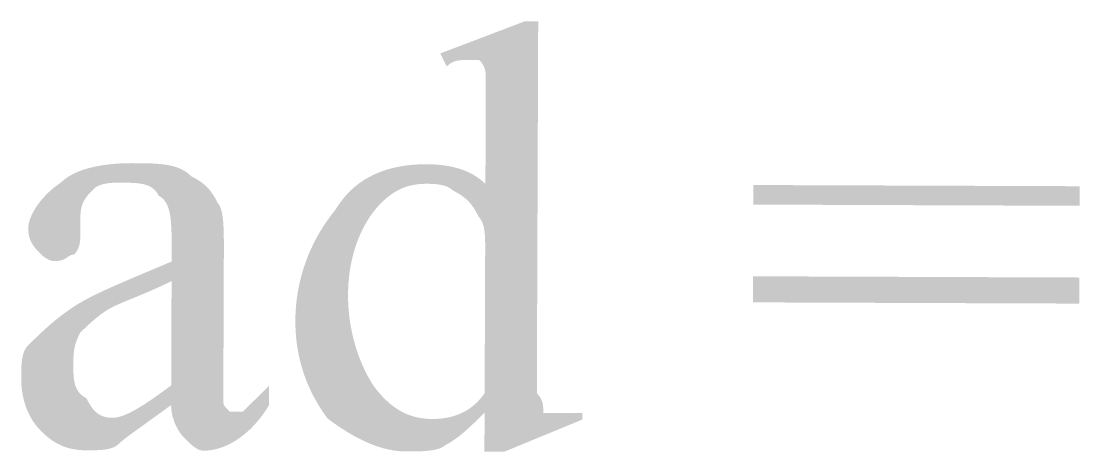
# Model space of a CAD drawing. Header units: millimetres. Extents: x -125 to 146, y -26 to 163.
# Drawn here: x 100.2 to 107.07, y 50.77 to 53.57 of the extents above; entities that cross this region are included whole.
import ezdxf

# ---------------------------------------------------------------- set-up
doc = ezdxf.new("R2010")
doc.units = ezdxf.units.MM
doc.header["$MEASUREMENT"] = 0
doc.layers.get('0').update_dxf_attribs({"color": 255, "linetype": 'CONTINUOUS'})

msp = doc.modelspace()

# ---------------------------------------------------------------- hatches: boundary and pattern name
at = {"true_color": 0x000007}
h = msp.add_hatch(color=7, dxfattribs=at)
h.paths.add_polyline_path([(103.2054, 51.027), (103.1948, 51.0165), (103.1841, 51.006), (103.1735, 50.9955), (103.1629, 50.9851), (103.1523, 50.9747), (103.1416, 50.9644), (103.131, 50.9543), (103.1204, 50.9443), (103.1098, 50.9344), (103.0992, 50.9247), (103.0885, 50.9151), (103.0779, 50.9058), (103.0673, 50.8967), (103.0567, 50.8878), (103.0461, 50.8792), (103.0355, 50.8709), (103.0249, 50.8628), (103.0142, 50.8551), (103.0036, 50.8477), (102.993, 50.8407), (102.9824, 50.834), (102.9718, 50.8277), (102.9612, 50.8218), (102.9506, 50.8163), (102.9449, 50.8113), (102.9383, 50.8066), (102.9309, 50.8024), (102.9229, 50.7986), (102.9142, 50.7951), (102.9049, 50.792), (102.895, 50.7892), (102.8846, 50.7868), (102.8738, 50.7846), (102.8626, 50.7827), (102.8511, 50.7811), (102.8393, 50.7797), (102.8273, 50.7785), (102.8151, 50.7775), (102.8029, 50.7768), (102.7905, 50.7761), (102.7782, 50.7757), (102.7659, 50.7753), (102.7537, 50.7751), (102.7417, 50.775), (102.7299, 50.7749), (102.7184, 50.7749), (102.7072, 50.7749), (102.6964, 50.7749), (102.6753, 50.7754), (102.6541, 50.7768), (102.633, 50.779), (102.6118, 50.7821), (102.5906, 50.786), (102.5695, 50.7906), (102.5483, 50.796), (102.5271, 50.8022), (102.5059, 50.8091), (102.4847, 50.8167), (102.4635, 50.8251), (102.4423, 50.8341), (102.4211, 50.8437), (102.3999, 50.854), (102.3786, 50.865), (102.3574, 50.8765), (102.3361, 50.8887), (102.3148, 50.9013), (102.2935, 50.9146), (102.2721, 50.9284), (102.2508, 50.9427), (102.2294, 50.9575), (102.208, 50.9727), (102.1866, 50.9885), (102.171, 51.0099), (102.1559, 51.0318), (102.1413, 51.0541), (102.1271, 51.0769), (102.1135, 51.1001), (102.1004, 51.1237), (102.0879, 51.1478), (102.0759, 51.1723), (102.0646, 51.1973), (102.0538, 51.2227), (102.0437, 51.2485), (102.0342, 51.2748), (102.0254, 51.3015), (102.0172, 51.3287), (102.0098, 51.3562), (102.003, 51.3843), (101.997, 51.4127), (101.9918, 51.4416), (101.9873, 51.471), (101.9837, 51.5008), (101.9808, 51.531), (101.9788, 51.5616), (101.9776, 51.5927), (101.9773, 51.6243), (101.9778, 51.656), (101.9793, 51.6877), (101.9816, 51.7194), (101.9848, 51.751), (101.9889, 51.7826), (101.9939, 51.814), (101.9998, 51.8454), (102.0065, 51.8766), (102.0142, 51.9076), (102.0227, 51.9385), (102.0322, 51.9692), (102.0425, 51.9997), (102.0537, 52.03), (102.0658, 52.06), (102.0789, 52.0898), (102.0928, 52.1193), (102.1076, 52.1485), (102.1233, 52.1774), (102.1399, 52.2059), (102.1574, 52.2341), (102.1759, 52.2619), (102.1952, 52.2893), (102.2154, 52.3164), (102.2366, 52.343), (102.253, 52.369), (102.2702, 52.3937), (102.2884, 52.4172), (102.3073, 52.4393), (102.327, 52.4601), (102.3475, 52.4797), (102.3688, 52.498), (102.3909, 52.5152), (102.4136, 52.5311), (102.4371, 52.5458), (102.4613, 52.5594), (102.4861, 52.5719), (102.5116, 52.5832), (102.5378, 52.5935), (102.5645, 52.6026), (102.5919, 52.6107), (102.6199, 52.6178), (102.6484, 52.6238), (102.6774, 52.6289), (102.707, 52.6329), (102.7371, 52.636), (102.7677, 52.6382), (102.7988, 52.6394), (102.8303, 52.6398), (102.8513, 52.6395), (102.8718, 52.6387), (102.8918, 52.6375), (102.9115, 52.6359), (102.9306, 52.6339), (102.9494, 52.6314), (102.9677, 52.6284), (102.9855, 52.6251), (103.0029, 52.6213), (103.0199, 52.617), (103.0364, 52.6123), (103.0525, 52.6072), (103.0681, 52.6016), (103.0833, 52.5956), (103.098, 52.5892), (103.1123, 52.5823), (103.1262, 52.5749), (103.1396, 52.5672), (103.1526, 52.559), (103.1651, 52.5503), (103.1772, 52.5412), (103.1889, 52.5317), (103.2001, 52.5217), (103.2109, 52.5113), (103.2121, 52.85), (103.2122, 52.871), (103.2123, 52.8914), (103.2123, 52.9114), (103.2124, 52.931), (103.2125, 52.9499), (103.2126, 52.9684), (103.2126, 52.9863), (103.2127, 53.0037), (103.2127, 53.0204), (103.2128, 53.0366), (103.2129, 53.0521), (103.2129, 53.067), (103.213, 53.0812), (103.213, 53.0947), (103.2131, 53.1076), (103.2131, 53.1197), (103.2132, 53.1311), (103.2132, 53.1417), (103.2132, 53.1516), (103.2133, 53.1606), (103.2133, 53.1689), (103.2133, 53.1764), (103.2133, 53.1829), (103.2134, 53.1887), (103.2134, 53.194), (103.2134, 53.1993), (103.2133, 53.2045), (103.2133, 53.2098), (103.2131, 53.2151), (103.2128, 53.2204), (103.2125, 53.2257), (103.212, 53.231), (103.2113, 53.2363), (103.2105, 53.2416), (103.2095, 53.2469), (103.2083, 53.2522), (103.2069, 53.2575), (103.2052, 53.2628), (103.2033, 53.2681), (103.2011, 53.2734), (103.1987, 53.2787), (103.1959, 53.284), (103.1927, 53.2893), (103.1893, 53.2946), (103.1854, 53.2999), (103.1812, 53.3052), (103.1766, 53.3105), (103.1715, 53.3158), (103.1713, 53.3158), (103.1706, 53.3158), (103.1696, 53.3158), (103.1682, 53.3158), (103.1664, 53.3158), (103.1642, 53.3159), (103.1618, 53.3159), (103.159, 53.3159), (103.1559, 53.3159), (103.1525, 53.3159), (103.1489, 53.3159), (103.145, 53.3159), (103.141, 53.3159), (103.1367, 53.316), (103.1322, 53.316), (103.1276, 53.316), (103.1228, 53.316), (103.1179, 53.316), (103.1129, 53.316), (103.1078, 53.3161), (103.1026, 53.3161), (103.0974, 53.3161), (103.0921, 53.3161), (103.0868, 53.3161), (103.0815, 53.3162), (103.0763, 53.3162), (103.071, 53.3161), (103.0657, 53.316), (103.0604, 53.3159), (103.0551, 53.3156), (103.0498, 53.3152), (103.0445, 53.3147), (103.0392, 53.3141), (103.0339, 53.3133), (103.0286, 53.3123), (103.0233, 53.3111), (103.018, 53.3097), (103.0127, 53.308), (103.0074, 53.3061), (103.0021, 53.3039), (102.9968, 53.3014), (102.9915, 53.2986), (102.9862, 53.2955), (102.9809, 53.292), (102.9756, 53.2882), (102.9703, 53.284), (102.965, 53.2793), (102.9597, 53.2743), (102.9177, 53.3591), (103.4688, 53.5687), (103.5534, 53.5684), (103.5459, 51.5338), (103.5458, 51.5078), (103.5457, 51.4826), (103.5456, 51.4584), (103.5456, 51.435), (103.5455, 51.4125), (103.5454, 51.3909), (103.5453, 51.3702), (103.5452, 51.3503), (103.5452, 51.3314), (103.5451, 51.3133), (103.545, 51.2961), (103.545, 51.2798), (103.5449, 51.2644), (103.5449, 51.2498), (103.5448, 51.2361), (103.5448, 51.2233), (103.5447, 51.2114), (103.5447, 51.2004), (103.5446, 51.1903), (103.5446, 51.181), (103.5446, 51.1726), (103.5446, 51.1651), (103.5445, 51.1585), (103.5445, 51.1528), (103.5496, 51.1475), (103.5542, 51.1422), (103.5584, 51.1369), (103.5623, 51.1316), (103.5657, 51.1263), (103.5689, 51.1209), (103.5717, 51.1156), (103.5741, 51.1103), (103.5763, 51.105), (103.5782, 51.0997), (103.5799, 51.0944), (103.5813, 51.0892), (103.5825, 51.0839), (103.5835, 51.0786), (103.5843, 51.0733), (103.585, 51.068), (103.5855, 51.0627), (103.5858, 51.0574), (103.5861, 51.0521), (103.5863, 51.0468), (103.5864, 51.0415), (103.5864, 51.0362), (103.5864, 51.0309), (103.5864, 51.0256), (103.5917, 51.0256), (103.5969, 51.0256), (103.6022, 51.0256), (103.6073, 51.0256), (103.6124, 51.0255), (103.6175, 51.0255), (103.6224, 51.0255), (103.6271, 51.0255), (103.6318, 51.0255), (103.6362, 51.0254), (103.6405, 51.0254), (103.6446, 51.0254), (103.6484, 51.0254), (103.6521, 51.0254), (103.6554, 51.0254), (103.6585, 51.0254), (103.6613, 51.0254), (103.6638, 51.0253), (103.6659, 51.0253), (103.6677, 51.0253), (103.6691, 51.0253), (103.6702, 51.0253), (103.6708, 51.0253), (103.671, 51.0253), (103.6763, 51.0253), (103.6816, 51.0253), (103.687, 51.0253), (103.6924, 51.0252), (103.6979, 51.0252), (103.7035, 51.0252), (103.7091, 51.0252), (103.7149, 51.0252), (103.7209, 51.0251), (103.727, 51.0251), (103.7333, 51.0251), (103.7398, 51.0251), (103.7466, 51.025), (103.7535, 51.025), (103.7608, 51.025), (103.7682, 51.025), (103.776, 51.0249), (103.7841, 51.0249), (103.7926, 51.0249), (103.8014, 51.0248), (103.8105, 51.0248), (103.8201, 51.0248), (103.83, 51.0247), (103.8404, 51.0247), (103.8402, 50.9824), (103.3314, 50.7726), (103.2044, 50.773)])
h.paths.add_polyline_path([(103.2058, 51.154), (103.2093, 52.0854), (103.2093, 52.0959), (103.2093, 52.1065), (103.2093, 52.117), (103.2093, 52.1275), (103.2091, 52.1379), (103.2089, 52.1482), (103.2085, 52.1584), (103.208, 52.1685), (103.2074, 52.1784), (103.2066, 52.1881), (103.2056, 52.1977), (103.2044, 52.2071), (103.203, 52.2162), (103.2014, 52.2252), (103.1995, 52.2338), (103.1973, 52.2422), (103.1949, 52.2503), (103.1921, 52.2581), (103.189, 52.2655), (103.1855, 52.2726), (103.1816, 52.2794), (103.1774, 52.2857), (103.1728, 52.2917), (103.1677, 52.2972), (103.1625, 52.3079), (103.1572, 52.3181), (103.1519, 52.328), (103.1465, 52.3374), (103.1411, 52.3464), (103.1355, 52.3551), (103.1299, 52.3634), (103.1241, 52.3713), (103.1182, 52.379), (103.1121, 52.3864), (103.1058, 52.3935), (103.0993, 52.4003), (103.0926, 52.4069), (103.0857, 52.4133), (103.0785, 52.4195), (103.071, 52.4255), (103.0632, 52.4314), (103.0551, 52.4371), (103.0467, 52.4428), (103.038, 52.4483), (103.0288, 52.4537), (103.0193, 52.4591), (103.0094, 52.4645), (102.999, 52.4698), (102.9936, 52.4749), (102.9877, 52.4796), (102.9814, 52.4838), (102.9748, 52.4877), (102.9679, 52.4912), (102.9608, 52.4944), (102.9534, 52.4973), (102.9458, 52.4998), (102.9381, 52.502), (102.9303, 52.504), (102.9224, 52.5057), (102.9145, 52.5071), (102.9066, 52.5084), (102.8987, 52.5094), (102.8909, 52.5103), (102.8832, 52.511), (102.8756, 52.5115), (102.8682, 52.5119), (102.8611, 52.5123), (102.8542, 52.5125), (102.8476, 52.5126), (102.8413, 52.5127), (102.8354, 52.5127), (102.8299, 52.5128), (102.8142, 52.5126), (102.799, 52.512), (102.7841, 52.5109), (102.7697, 52.5094), (102.7556, 52.5075), (102.7419, 52.5051), (102.7285, 52.5023), (102.7154, 52.4991), (102.7026, 52.4954), (102.69, 52.4912), (102.6777, 52.4866), (102.6657, 52.4816), (102.6539, 52.4761), (102.6423, 52.4702), (102.6308, 52.4639), (102.6196, 52.4571), (102.6084, 52.4499), (102.5974, 52.4422), (102.5865, 52.4341), (102.5757, 52.4255), (102.565, 52.4165), (102.5543, 52.4071), (102.5437, 52.3972), (102.5331, 52.3868), (102.5174, 52.3703), (102.5021, 52.3529), (102.4873, 52.3346), (102.473, 52.3156), (102.4593, 52.2958), (102.446, 52.2752), (102.4333, 52.2538), (102.4212, 52.2317), (102.4096, 52.2089), (102.3987, 52.1854), (102.3884, 52.1613), (102.3787, 52.1364), (102.3697, 52.1109), (102.3613, 52.0848), (102.3537, 52.058), (102.3467, 52.0306), (102.3405, 52.0027), (102.3351, 51.9742), (102.3304, 51.9452), (102.3265, 51.9156), (102.3234, 51.8855), (102.3212, 51.8549), (102.3198, 51.8238), (102.3192, 51.7923), (102.3195, 51.7608), (102.3207, 51.7297), (102.3227, 51.6991), (102.3254, 51.669), (102.3289, 51.6394), (102.3331, 51.6104), (102.3379, 51.5819), (102.3434, 51.5539), (102.3495, 51.5266), (102.3561, 51.4998), (102.3632, 51.4737), (102.3708, 51.4482), (102.3789, 51.4233), (102.3874, 51.3992), (102.3962, 51.3757), (102.4054, 51.353), (102.4148, 51.331), (102.4246, 51.3097), (102.4345, 51.2892), (102.4447, 51.2695), (102.4549, 51.2507), (102.4653, 51.2326), (102.4758, 51.2154), (102.4863, 51.199), (102.5021, 51.1785), (102.5179, 51.1592), (102.5338, 51.1411), (102.5496, 51.1243), (102.5654, 51.1087), (102.5812, 51.0942), (102.597, 51.0808), (102.6129, 51.0684), (102.6287, 51.0571), (102.6445, 51.0468), (102.6604, 51.0374), (102.6762, 51.029), (102.6921, 51.0214), (102.7079, 51.0147), (102.7238, 51.0088), (102.7396, 51.0037), (102.7555, 50.9993), (102.7713, 50.9956), (102.7872, 50.9925), (102.8031, 50.9901), (102.8189, 50.9883), (102.8348, 50.987), (102.8507, 50.9862), (102.8666, 50.986), (102.8824, 50.9861), (102.8983, 50.9868), (102.9141, 50.9879), (102.9299, 50.9895), (102.9456, 50.9916), (102.9612, 50.9942), (102.9767, 50.9974), (102.992, 51.0012), (103.0073, 51.0055), (103.0223, 51.0105), (103.0372, 51.0161), (103.0519, 51.0223), (103.0664, 51.0292), (103.0806, 51.0368), (103.0946, 51.0451), (103.1083, 51.0541), (103.1217, 51.0638), (103.1348, 51.0743), (103.1475, 51.0855), (103.16, 51.0976), (103.172, 51.1104), (103.1837, 51.1241), (103.195, 51.1386)])
h = msp.add_hatch(color=7, dxfattribs=at)
h.paths.add_polyline_path([(101.1709, 51.0769), (101.1499, 51.0613), (101.1294, 51.0462), (101.1093, 51.0315), (101.0897, 51.0172), (101.0707, 51.0034), (101.0522, 50.99), (101.0342, 50.9771), (101.0168, 50.9646), (101, 50.9525), (100.9838, 50.9409), (100.9683, 50.9297), (100.9534, 50.919), (100.9391, 50.9086), (100.9255, 50.8988), (100.9127, 50.8893), (100.9005, 50.8803), (100.8891, 50.8718), (100.8784, 50.8637), (100.8685, 50.856), (100.8594, 50.8487), (100.8511, 50.8419), (100.8437, 50.8356), (100.837, 50.8296), (100.8313, 50.8242), (100.8258, 50.8191), (100.8198, 50.8145), (100.8135, 50.8102), (100.8067, 50.8064), (100.7996, 50.8029), (100.7922, 50.7998), (100.7844, 50.797), (100.7763, 50.7946), (100.7679, 50.7924), (100.7593, 50.7905), (100.7504, 50.7888), (100.7412, 50.7874), (100.7318, 50.7863), (100.7223, 50.7853), (100.7125, 50.7845), (100.7026, 50.7839), (100.6925, 50.7834), (100.6823, 50.783), (100.672, 50.7828), (100.6616, 50.7826), (100.6511, 50.7826), (100.6406, 50.7825), (100.6301, 50.7826), (100.6195, 50.7826), (100.6038, 50.7829), (100.5886, 50.7836), (100.5738, 50.7848), (100.5593, 50.7864), (100.5453, 50.7884), (100.5315, 50.7909), (100.5181, 50.7938), (100.5051, 50.7971), (100.4923, 50.8009), (100.4798, 50.8052), (100.4676, 50.8098), (100.4556, 50.815), (100.4438, 50.8205), (100.4322, 50.8265), (100.4208, 50.8329), (100.4096, 50.8398), (100.3985, 50.8471), (100.3876, 50.8549), (100.3767, 50.8631), (100.366, 50.8717), (100.3553, 50.8808), (100.3447, 50.8903), (100.3342, 50.9003), (100.3236, 50.9107), (100.3133, 50.9215), (100.3034, 50.9328), (100.294, 50.9445), (100.285, 50.9565), (100.2764, 50.9689), (100.2683, 50.9817), (100.2606, 50.9948), (100.2534, 51.0082), (100.2466, 51.0219), (100.2403, 51.0358), (100.2344, 51.05), (100.2289, 51.0645), (100.2239, 51.0792), (100.2193, 51.0941), (100.2152, 51.1091), (100.2115, 51.1243), (100.2083, 51.1397), (100.2055, 51.1552), (100.2031, 51.1708), (100.2012, 51.1865), (100.1997, 51.2023), (100.1986, 51.2181), (100.198, 51.234), (100.1979, 51.2498), (100.1979, 51.2604), (100.198, 51.271), (100.1981, 51.2815), (100.1982, 51.292), (100.1984, 51.3024), (100.1988, 51.3127), (100.1992, 51.3229), (100.1997, 51.3329), (100.2004, 51.3428), (100.2013, 51.3526), (100.2024, 51.3622), (100.2036, 51.3715), (100.2051, 51.3807), (100.2068, 51.3896), (100.2088, 51.3982), (100.211, 51.4066), (100.2135, 51.4146), (100.2164, 51.4224), (100.2195, 51.4298), (100.2231, 51.4369), (100.2269, 51.4436), (100.2312, 51.4499), (100.2359, 51.4559), (100.241, 51.4613), (100.2516, 51.4719), (100.2623, 51.4824), (100.2729, 51.493), (100.2837, 51.5035), (100.2945, 51.5141), (100.3054, 51.5246), (100.3164, 51.5351), (100.3275, 51.5457), (100.3388, 51.5562), (100.3503, 51.5668), (100.3619, 51.5773), (100.3737, 51.5879), (100.3858, 51.5984), (100.3981, 51.6089), (100.4107, 51.6195), (100.4235, 51.63), (100.4366, 51.6405), (100.45, 51.6511), (100.4638, 51.6616), (100.4779, 51.6721), (100.4924, 51.6827), (100.5073, 51.6932), (100.5226, 51.7037), (100.5383, 51.7142), (100.5546, 51.7248), (100.5718, 51.7353), (100.59, 51.7459), (100.609, 51.7565), (100.6288, 51.7672), (100.6496, 51.778), (100.6713, 51.7889), (100.6938, 51.7999), (100.7172, 51.8111), (100.7415, 51.8224), (100.7667, 51.8339), (100.7927, 51.8456), (100.8197, 51.8575), (100.8475, 51.8697), (100.8762, 51.8821), (100.9058, 51.8948), (100.9363, 51.9077), (100.9676, 51.921), (100.9999, 51.9346), (101.033, 51.9486), (101.067, 51.9629), (101.1019, 51.9776), (101.1377, 51.9927), (101.1743, 52.0082), (101.1745, 52.0506), (101.1746, 52.0766), (101.1746, 52.1018), (101.1746, 52.1261), (101.1745, 52.1495), (101.1742, 52.1721), (101.1737, 52.1939), (101.173, 52.2147), (101.172, 52.2347), (101.1708, 52.2538), (101.1692, 52.2721), (101.1672, 52.2894), (101.1649, 52.3059), (101.162, 52.3215), (101.1588, 52.3363), (101.1549, 52.3501), (101.1506, 52.3631), (101.1456, 52.3751), (101.14, 52.3863), (101.1338, 52.3966), (101.1268, 52.406), (101.1191, 52.4145), (101.1107, 52.422), (101.1014, 52.4287), (101.0913, 52.4345), (101.0858, 52.4447), (101.0799, 52.454), (101.0735, 52.4625), (101.0667, 52.4703), (101.0594, 52.4773), (101.0517, 52.4836), (101.0436, 52.4893), (101.035, 52.4943), (101.026, 52.4988), (101.0165, 52.5027), (101.0066, 52.506), (100.9963, 52.509), (100.9855, 52.5114), (100.9742, 52.5135), (100.9626, 52.5152), (100.9504, 52.5166), (100.9379, 52.5176), (100.9249, 52.5185), (100.9114, 52.5191), (100.8975, 52.5195), (100.8832, 52.5198), (100.8684, 52.52), (100.8532, 52.5201), (100.8376, 52.5201), (100.8321, 52.5201), (100.8262, 52.5201), (100.8199, 52.5201), (100.8133, 52.52), (100.8064, 52.5199), (100.7992, 52.5196), (100.7918, 52.5192), (100.7843, 52.5188), (100.7765, 52.5181), (100.7687, 52.5173), (100.7608, 52.5163), (100.7529, 52.5151), (100.7449, 52.5137), (100.737, 52.5121), (100.7292, 52.5102), (100.7215, 52.508), (100.7139, 52.5055), (100.7065, 52.5027), (100.6994, 52.4996), (100.6924, 52.4962), (100.6858, 52.4923), (100.6795, 52.4881), (100.6736, 52.4835), (100.6681, 52.4784), (100.6628, 52.4731), (100.6575, 52.4678), (100.6522, 52.4625), (100.647, 52.4571), (100.6419, 52.4516), (100.6369, 52.4461), (100.6319, 52.4404), (100.6272, 52.4346), (100.6225, 52.4286), (100.618, 52.4224), (100.6137, 52.4161), (100.6096, 52.4095), (100.6057, 52.4027), (100.6021, 52.3956), (100.5987, 52.3883), (100.5956, 52.3807), (100.5928, 52.3727), (100.5903, 52.3645), (100.5881, 52.3559), (100.5863, 52.3469), (100.5848, 52.3375), (100.5837, 52.3277), (100.583, 52.3174), (100.5828, 52.3067), (100.5825, 52.2221), (100.5824, 52.2117), (100.5824, 52.2018), (100.5823, 52.1922), (100.5821, 52.1831), (100.5819, 52.1743), (100.5816, 52.1659), (100.5812, 52.1578), (100.5806, 52.15), (100.5799, 52.1425), (100.5791, 52.1352), (100.578, 52.1283), (100.5768, 52.1216), (100.5753, 52.1151), (100.5736, 52.1088), (100.5717, 52.1026), (100.5695, 52.0967), (100.5669, 52.0909), (100.5641, 52.0852), (100.5609, 52.0797), (100.5574, 52.0742), (100.5535, 52.0688), (100.5493, 52.0635), (100.5446, 52.0582), (100.5395, 52.0529), (100.5344, 52.0527), (100.5297, 52.0521), (100.5254, 52.0511), (100.5213, 52.0498), (100.5174, 52.0482), (100.5137, 52.0464), (100.5101, 52.0443), (100.5065, 52.0421), (100.503, 52.0396), (100.4994, 52.0371), (100.4957, 52.0345), (100.4918, 52.0319), (100.4877, 52.0293), (100.4833, 52.0267), (100.4786, 52.0242), (100.4735, 52.0218), (100.468, 52.0195), (100.462, 52.0175), (100.4554, 52.0156), (100.4482, 52.014), (100.4404, 52.0128), (100.4318, 52.0118), (100.4225, 52.0112), (100.4124, 52.011), (100.4071, 52.0113), (100.4018, 52.0119), (100.3966, 52.0129), (100.3914, 52.0143), (100.3863, 52.0159), (100.3813, 52.0178), (100.3764, 52.0199), (100.3716, 52.0222), (100.367, 52.0246), (100.3626, 52.0272), (100.3583, 52.0298), (100.3542, 52.0324), (100.3504, 52.0351), (100.3468, 52.0377), (100.3434, 52.0402), (100.3403, 52.0427), (100.3376, 52.045), (100.3351, 52.047), (100.333, 52.0489), (100.3312, 52.0505), (100.3297, 52.0519), (100.3287, 52.0529), (100.3281, 52.0535), (100.3278, 52.0537), (100.3226, 52.059), (100.3173, 52.0643), (100.3121, 52.0697), (100.3069, 52.0751), (100.3019, 52.0806), (100.2969, 52.0862), (100.292, 52.0919), (100.2872, 52.0977), (100.2826, 52.1037), (100.2782, 52.1099), (100.2739, 52.1162), (100.2699, 52.1227), (100.2661, 52.1294), (100.2625, 52.1364), (100.2591, 52.1437), (100.2561, 52.1512), (100.2533, 52.159), (100.2509, 52.1671), (100.2488, 52.1755), (100.247, 52.1843), (100.2456, 52.1935), (100.2446, 52.203), (100.244, 52.213), (100.2438, 52.2233), (100.2443, 52.2341), (100.2456, 52.2454), (100.2478, 52.257), (100.2508, 52.269), (100.2547, 52.2813), (100.2593, 52.2938), (100.2647, 52.3066), (100.2708, 52.3196), (100.2777, 52.3327), (100.2853, 52.3459), (100.2936, 52.3593), (100.3026, 52.3726), (100.3122, 52.386), (100.3225, 52.3993), (100.3334, 52.4125), (100.3449, 52.4256), (100.357, 52.4386), (100.3697, 52.4513), (100.3829, 52.4638), (100.3966, 52.4761), (100.4109, 52.488), (100.4256, 52.4996), (100.4409, 52.5108), (100.4566, 52.5215), (100.4676, 52.5319), (100.4796, 52.5417), (100.4923, 52.5512), (100.5059, 52.5602), (100.5203, 52.5687), (100.5355, 52.5768), (100.5514, 52.5845), (100.5682, 52.5917), (100.5856, 52.5984), (100.6037, 52.6048), (100.6226, 52.6107), (100.6421, 52.6161), (100.6623, 52.6211), (100.6832, 52.6256), (100.7046, 52.6298), (100.7267, 52.6334), (100.7493, 52.6366), (100.7725, 52.6394), (100.7963, 52.6418), (100.8206, 52.6437), (100.8454, 52.6451), (100.8707, 52.6461), (100.8965, 52.6467), (100.9227, 52.6468), (100.9437, 52.6467), (100.9642, 52.6466), (100.9842, 52.6464), (101.0038, 52.6461), (101.023, 52.6457), (101.0418, 52.645), (101.0601, 52.6442), (101.0779, 52.6431), (101.0953, 52.6417), (101.1123, 52.64), (101.1288, 52.6379), (101.1449, 52.6354), (101.1606, 52.6325), (101.1758, 52.6291), (101.1905, 52.6251), (101.2048, 52.6207), (101.2187, 52.6156), (101.2321, 52.6099), (101.2451, 52.6036), (101.2577, 52.5966), (101.2698, 52.5888), (101.2814, 52.5803), (101.2926, 52.5709), (101.3034, 52.5607), (101.3137, 52.5554), (101.3237, 52.55), (101.3332, 52.5447), (101.3423, 52.5392), (101.3511, 52.5337), (101.3595, 52.5281), (101.3676, 52.5224), (101.3753, 52.5166), (101.3828, 52.5106), (101.39, 52.5044), (101.397, 52.4981), (101.4037, 52.4916), (101.4102, 52.4848), (101.4164, 52.4778), (101.4225, 52.4706), (101.4285, 52.4631), (101.4342, 52.4552), (101.4399, 52.4471), (101.4454, 52.4387), (101.4509, 52.4299), (101.4562, 52.4207), (101.4616, 52.4111), (101.4668, 52.4012), (101.4721, 52.3908), (101.4771, 52.3847), (101.4818, 52.3778), (101.486, 52.3701), (101.4898, 52.3616), (101.4933, 52.3523), (101.4964, 52.3422), (101.4992, 52.3314), (101.5016, 52.3198), (101.5038, 52.3075), (101.5057, 52.2946), (101.5073, 52.2809), (101.5087, 52.2666), (101.5098, 52.2517), (101.5108, 52.2361), (101.5116, 52.2199), (101.5122, 52.2031), (101.5126, 52.1857), (101.5129, 52.1678), (101.5132, 52.1493), (101.5133, 52.1303), (101.5133, 52.1107), (101.5133, 52.0907), (101.5132, 52.0703), (101.5132, 52.0493), (101.511, 51.4566), (101.5109, 51.4357), (101.5108, 51.4152), (101.5107, 51.3952), (101.5107, 51.3757), (101.5106, 51.3567), (101.5105, 51.3382), (101.5105, 51.3203), (101.5104, 51.303), (101.5103, 51.2862), (101.5103, 51.2701), (101.5102, 51.2546), (101.5102, 51.2397), (101.5101, 51.2255), (101.5101, 51.2119), (101.51, 51.1991), (101.51, 51.187), (101.5099, 51.1756), (101.5099, 51.1649), (101.5099, 51.1551), (101.5098, 51.146), (101.5098, 51.1377), (101.5098, 51.1303), (101.5097, 51.1237), (101.5097, 51.118), (101.5097, 51.1129), (101.5097, 51.1082), (101.5098, 51.1039), (101.5099, 51.0999), (101.51, 51.0963), (101.5103, 51.0928), (101.5107, 51.0896), (101.5112, 51.0866), (101.5118, 51.0837), (101.5126, 51.081), (101.5137, 51.0783), (101.5149, 51.0756), (101.5163, 51.073), (101.5179, 51.0703), (101.5199, 51.0675), (101.5221, 51.0646), (101.5246, 51.0616), (101.5274, 51.0584), (101.5305, 51.0549), (101.534, 51.0513), (101.5378, 51.0473), (101.5421, 51.0429), (101.5467, 51.0383), (101.5517, 51.0332), (101.552, 51.0332), (101.5526, 51.0332), (101.5536, 51.0332), (101.5549, 51.0331), (101.5565, 51.0331), (101.5584, 51.0331), (101.5604, 51.0331), (101.5627, 51.0331), (101.5651, 51.0331), (101.5677, 51.0331), (101.5703, 51.0331), (101.5729, 51.0331), (101.5755, 51.0331), (101.5782, 51.0331), (101.5807, 51.0331), (101.5831, 51.033), (101.5854, 51.033), (101.5875, 51.033), (101.5893, 51.033), (101.5909, 51.033), (101.5923, 51.033), (101.5932, 51.033), (101.5939, 51.033), (101.5941, 51.033), (101.5991, 51.033), (101.6038, 51.033), (101.608, 51.0329), (101.6119, 51.0329), (101.6154, 51.0329), (101.6185, 51.0329), (101.6214, 51.0329), (101.6239, 51.0329), (101.6261, 51.0329), (101.628, 51.0329), (101.6297, 51.0329), (101.6311, 51.0329), (101.6323, 51.0329), (101.6333, 51.0329), (101.6342, 51.0329), (101.6348, 51.0329), (101.6354, 51.0328), (101.6357, 51.0328), (101.636, 51.0328), (101.6362, 51.0328), (101.6363, 51.0328), (101.6364, 51.0328), (101.6364, 51.0328), (101.6364, 51.0328), (101.6417, 51.0381), (101.6471, 51.0434), (101.6524, 51.0487), (101.6578, 51.0541), (101.6633, 51.0596), (101.6689, 51.0651), (101.6746, 51.0708), (101.6805, 51.0766), (101.6864, 51.0825), (101.6926, 51.0886), (101.6989, 51.0949), (101.7055, 51.1014), (101.7122, 51.1081), (101.7192, 51.115), (101.7264, 51.1222), (101.734, 51.1297), (101.7418, 51.1375), (101.7499, 51.1455), (101.7584, 51.1539), (101.7672, 51.1627), (101.7764, 51.1718), (101.786, 51.1813), (101.796, 51.1912), (101.8064, 51.2016), (101.8059, 51.0746), (101.7897, 51.0488), (101.7731, 51.0244), (101.7562, 51.0012), (101.7389, 50.9794), (101.7213, 50.9587), (101.7035, 50.9393), (101.6855, 50.9211), (101.6673, 50.9042), (101.6489, 50.8884), (101.6305, 50.8737), (101.612, 50.8602), (101.5934, 50.8478), (101.5748, 50.8365), (101.5563, 50.8263), (101.5379, 50.8172), (101.5196, 50.8091), (101.5014, 50.802), (101.4834, 50.7959), (101.4656, 50.7909), (101.4481, 50.7868), (101.4309, 50.7837), (101.4141, 50.7815), (101.3976, 50.7802), (101.3815, 50.7798), (101.3762, 50.78), (101.3709, 50.7807), (101.3656, 50.7817), (101.3603, 50.7832), (101.355, 50.785), (101.3497, 50.7872), (101.3445, 50.7897), (101.3392, 50.7925), (101.3339, 50.7956), (101.3286, 50.799), (101.3233, 50.8026), (101.3181, 50.8065), (101.3128, 50.8106), (101.3075, 50.8149), (101.3022, 50.8194), (101.297, 50.824), (101.2917, 50.8288), (101.2864, 50.8337), (101.2811, 50.8387), (101.2759, 50.8439), (101.2706, 50.8491), (101.2653, 50.8543), (101.2601, 50.8596), (101.2548, 50.8649), (101.2495, 50.8705), (101.2443, 50.8764), (101.2391, 50.8828), (101.2339, 50.8895), (101.2288, 50.8966), (101.2238, 50.9041), (101.219, 50.9118), (101.2142, 50.9199), (101.2096, 50.9283), (101.2052, 50.937), (101.201, 50.9459), (101.1969, 50.9551), (101.1931, 50.9645), (101.1895, 50.9741), (101.1862, 50.9838), (101.1831, 50.9938), (101.1804, 51.0038), (101.1779, 51.014), (101.1758, 51.0243), (101.1741, 51.0348), (101.1727, 51.0452), (101.1717, 51.0558), (101.1711, 51.0663)])
h.paths.add_polyline_path([(101.1714, 51.2039), (101.1739, 51.8812), (101.1529, 51.8709), (101.1323, 51.8611), (101.1122, 51.8516), (101.0926, 51.8425), (101.0734, 51.8338), (101.0546, 51.8254), (101.0363, 51.8174), (101.0184, 51.8097), (101.0009, 51.8022), (100.9839, 51.7951), (100.9674, 51.7882), (100.9513, 51.7815), (100.9356, 51.7751), (100.9203, 51.7688), (100.9055, 51.7627), (100.8912, 51.7568), (100.8773, 51.7511), (100.8638, 51.7455), (100.8508, 51.7399), (100.8382, 51.7345), (100.826, 51.7291), (100.8143, 51.7238), (100.8031, 51.7186), (100.7923, 51.7133), (100.7817, 51.7078), (100.7711, 51.702), (100.7605, 51.6957), (100.75, 51.6892), (100.7396, 51.6823), (100.7293, 51.6752), (100.7191, 51.6678), (100.709, 51.6603), (100.699, 51.6526), (100.6892, 51.6448), (100.6796, 51.637), (100.6702, 51.6291), (100.6611, 51.6212), (100.6521, 51.6133), (100.6434, 51.6055), (100.635, 51.5979), (100.6269, 51.5903), (100.6191, 51.583), (100.6117, 51.5758), (100.6045, 51.569), (100.5978, 51.5624), (100.5914, 51.5561), (100.5855, 51.5502), (100.58, 51.5448), (100.5748, 51.5344), (100.5702, 51.5245), (100.5659, 51.5149), (100.562, 51.5056), (100.5585, 51.4967), (100.5553, 51.488), (100.5524, 51.4795), (100.5499, 51.4712), (100.5477, 51.463), (100.5457, 51.455), (100.544, 51.447), (100.5425, 51.4391), (100.5413, 51.4311), (100.5402, 51.4231), (100.5394, 51.4151), (100.5387, 51.4069), (100.5381, 51.3986), (100.5377, 51.3901), (100.5374, 51.3814), (100.5372, 51.3724), (100.537, 51.3632), (100.5369, 51.3536), (100.5369, 51.3436), (100.5368, 51.3332), (100.5368, 51.3227), (100.5368, 51.3121), (100.5369, 51.3016), (100.5371, 51.2911), (100.5374, 51.2807), (100.5379, 51.2704), (100.5387, 51.2602), (100.5397, 51.2501), (100.541, 51.2402), (100.5426, 51.2305), (100.5446, 51.2209), (100.547, 51.2115), (100.5498, 51.2023), (100.5531, 51.1934), (100.557, 51.1848), (100.5614, 51.1764), (100.5663, 51.1683), (100.5719, 51.1605), (100.5782, 51.153), (100.5851, 51.1459), (100.5928, 51.1391), (100.6013, 51.1328), (100.6106, 51.1268), (100.6207, 51.1213), (100.626, 51.1109), (100.6313, 51.1009), (100.6366, 51.0914), (100.6419, 51.0824), (100.6474, 51.0738), (100.6529, 51.0656), (100.6586, 51.0578), (100.6644, 51.0506), (100.6703, 51.0437), (100.6764, 51.0373), (100.6827, 51.0313), (100.6892, 51.0258), (100.6959, 51.0207), (100.7028, 51.016), (100.71, 51.0118), (100.7175, 51.008), (100.7253, 51.0047), (100.7334, 51.0018), (100.7418, 50.9993), (100.7506, 50.9973), (100.7597, 50.9957), (100.7693, 50.9946), (100.7792, 50.9939), (100.7896, 50.9936), (100.8004, 50.994), (100.8116, 50.9953), (100.8233, 50.9974), (100.8355, 51.0003), (100.8481, 51.0041), (100.8611, 51.0086), (100.8746, 51.0139), (100.8885, 51.0199), (100.9028, 51.0267), (100.9176, 51.0342), (100.9329, 51.0424), (100.9486, 51.0513), (100.9647, 51.0608), (100.9813, 51.071), (100.9983, 51.0818), (101.0157, 51.0932), (101.0336, 51.1051), (101.052, 51.1177), (101.0708, 51.1308), (101.09, 51.1444), (101.1097, 51.1586), (101.1298, 51.1732), (101.1504, 51.1883)])
h = msp.add_hatch(color=7, dxfattribs=at)
h.paths.add_polyline_path([(104.9492, 52.5049), (107.0685, 52.4971), (107.068, 52.3701), (104.9487, 52.3779)])
h.paths.add_polyline_path([(104.947, 51.9123), (107.0663, 51.9044), (107.0656, 51.7351), (104.9464, 51.7429)])

doc.saveas('drawing.dxf')
